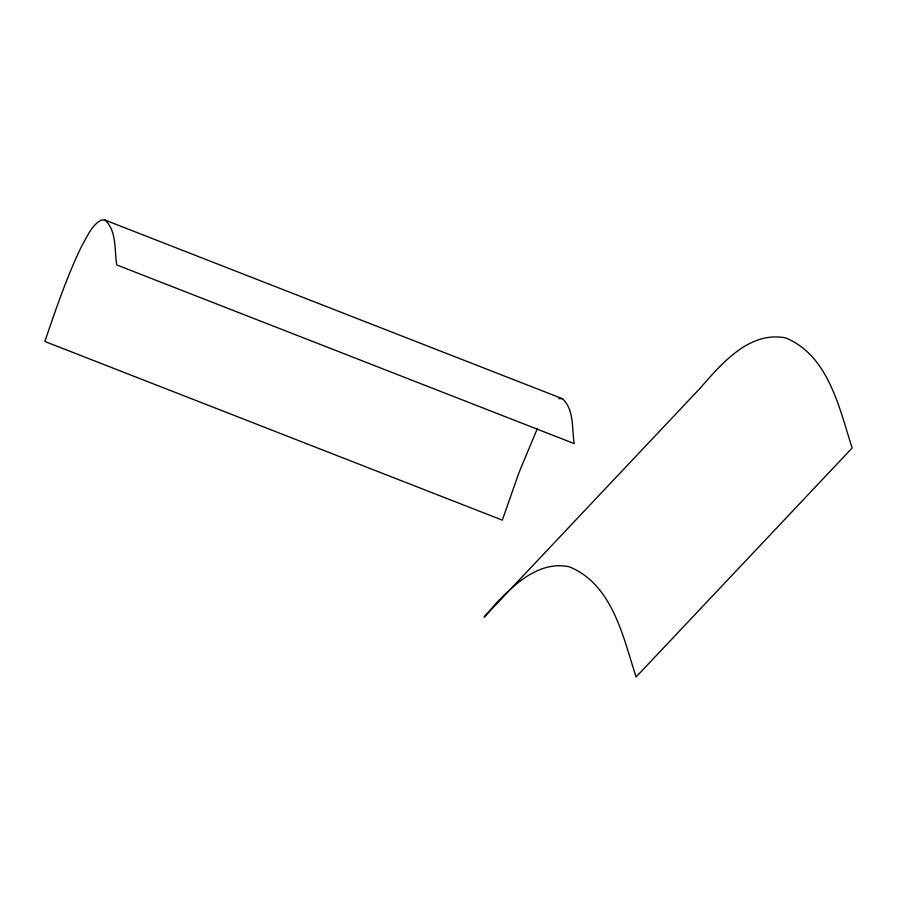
<?xml version="1.0" encoding="UTF-8"?>
<svg xmlns="http://www.w3.org/2000/svg" width="897" height="897" viewBox="0 0 897 897"><rect width="100%" height="100%" fill="white"/><g stroke="black" fill="none" stroke-linecap="round" stroke-linejoin="round"><path stroke-width="1.35" d="M537.325 428.654L519.116 472.248L502.309 520.137L44.85 341.477C55.962 308.916 67.017 276.186 82.12 245.206C87.424 236.225 91.685 225.147 101.383 220.012L104.904 220.023L562.363 398.683C574.439 409.548 571.77 428.878 574.203 443.6L116.745 264.94C114.311 250.218 116.98 230.888 104.904 220.023M558.842 398.672L562.363 398.683M495.503 603.973L484.1 617.192L700.165 388.188C721.502 363.745 749.118 330.971 785.447 337.844C828.615 355.391 839.289 408.202 852.15 447.995L636.074 676.988C623.213 637.195 612.55 584.396 569.371 566.837C539.501 560.333 514.396 584.126 495.503 603.973"/></g></svg>
